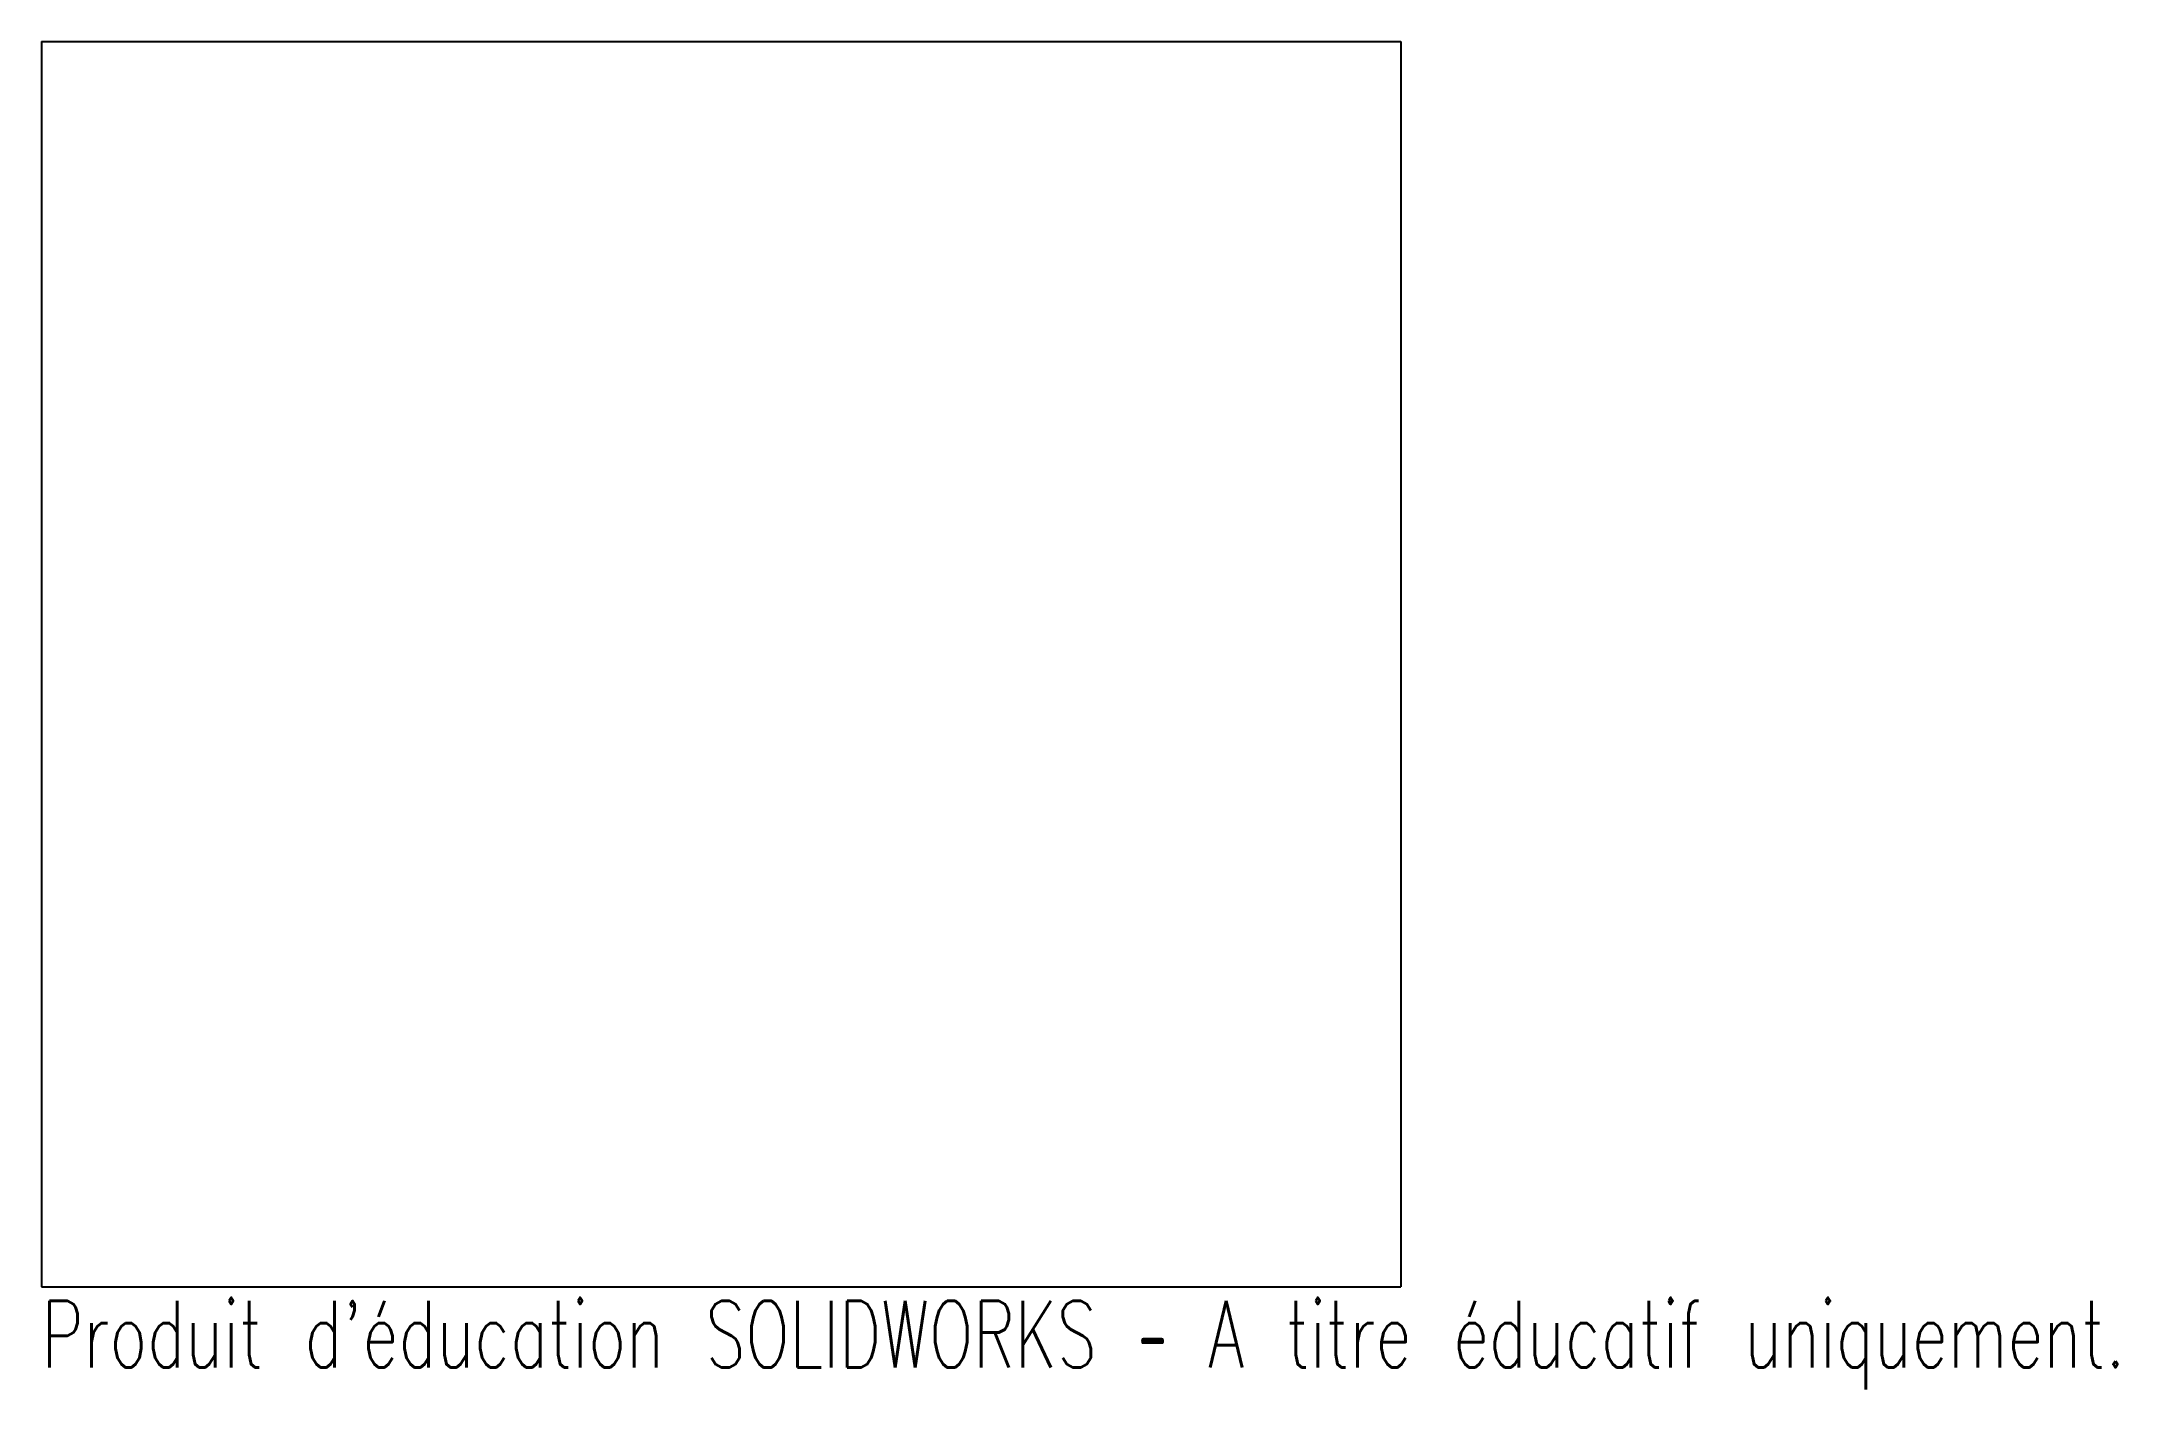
# Model space of a CAD drawing. Header units: millimetres. Extents: x -39 to 112, y -51 to 47.
import ezdxf

# ---------------------------------------------------------------- set-up
doc = ezdxf.new("R2010")
doc.units = ezdxf.units.MM
doc.styles.add('SLDTEXTSTYLE0', font='TXT', dxfattribs={"width": 0.7, "bigfont": 'bigfont'})

msp = doc.modelspace()

# ---------------------------------------------------------------- linework, layer by layer
at = {"color": 7, "linetype": 'Continuous'}
for p, q in [((-38.91, 46.58), (59.82, 46.58)), ((-38.91, 46.58), (-38.91, -43.91)), ((59.82, 46.58), (59.82, -43.91)), ((-38.91, -43.91), (59.82, -43.91))]:
    msp.add_line(p, q, dxfattribs=at)

# ---------------------------------------------------------------- texts
at = {"color": 7, "linetype": 'Continuous', "insert": (-38.91, -44.93), "char_height": 4.8336, "attachment_point": 1, "style": 'SLDTEXTSTYLE0'}
msp.add_mtext("Produit d'éducation SOLIDWORKS – A titre éducatif uniquement.", dxfattribs=at)

doc.saveas('drawing.dxf')
